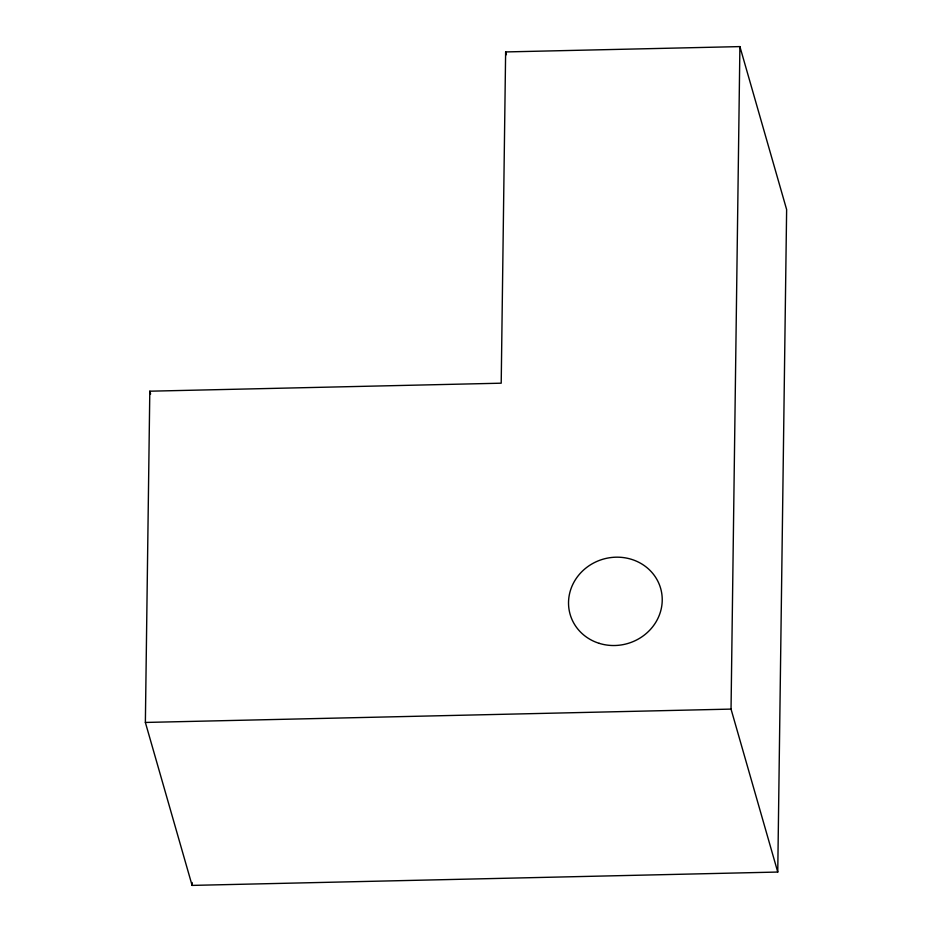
<?xml version="1.0" encoding="UTF-8"?>
<svg xmlns="http://www.w3.org/2000/svg" width="932" height="932" viewBox="0 0 932 932"><rect width="100%" height="100%" fill="white"/><g stroke="black" fill="none" stroke-linecap="round" stroke-linejoin="round"><path stroke-width="1.4" d="M145.369 722.451L149.807 391.195L501.206 383.192L505.633 51.936L739.903 46.6L786.631 209.549L777.754 872.049L192.097 885.4L145.369 722.451L731.038 709.101L777.754 872.049M192.097 885.4L192.132 882.499M731.038 709.101L739.903 46.6M505.633 51.936L506.437 54.72M149.807 391.195L150.611 393.98M599.171 643.336A47.089 43.932 -16 0 0 661.557 592.263A47.089 43.932 -16 0 0 585.413 568.45A47.089 43.932 -16 0 0 599.171 643.336"/></g></svg>
